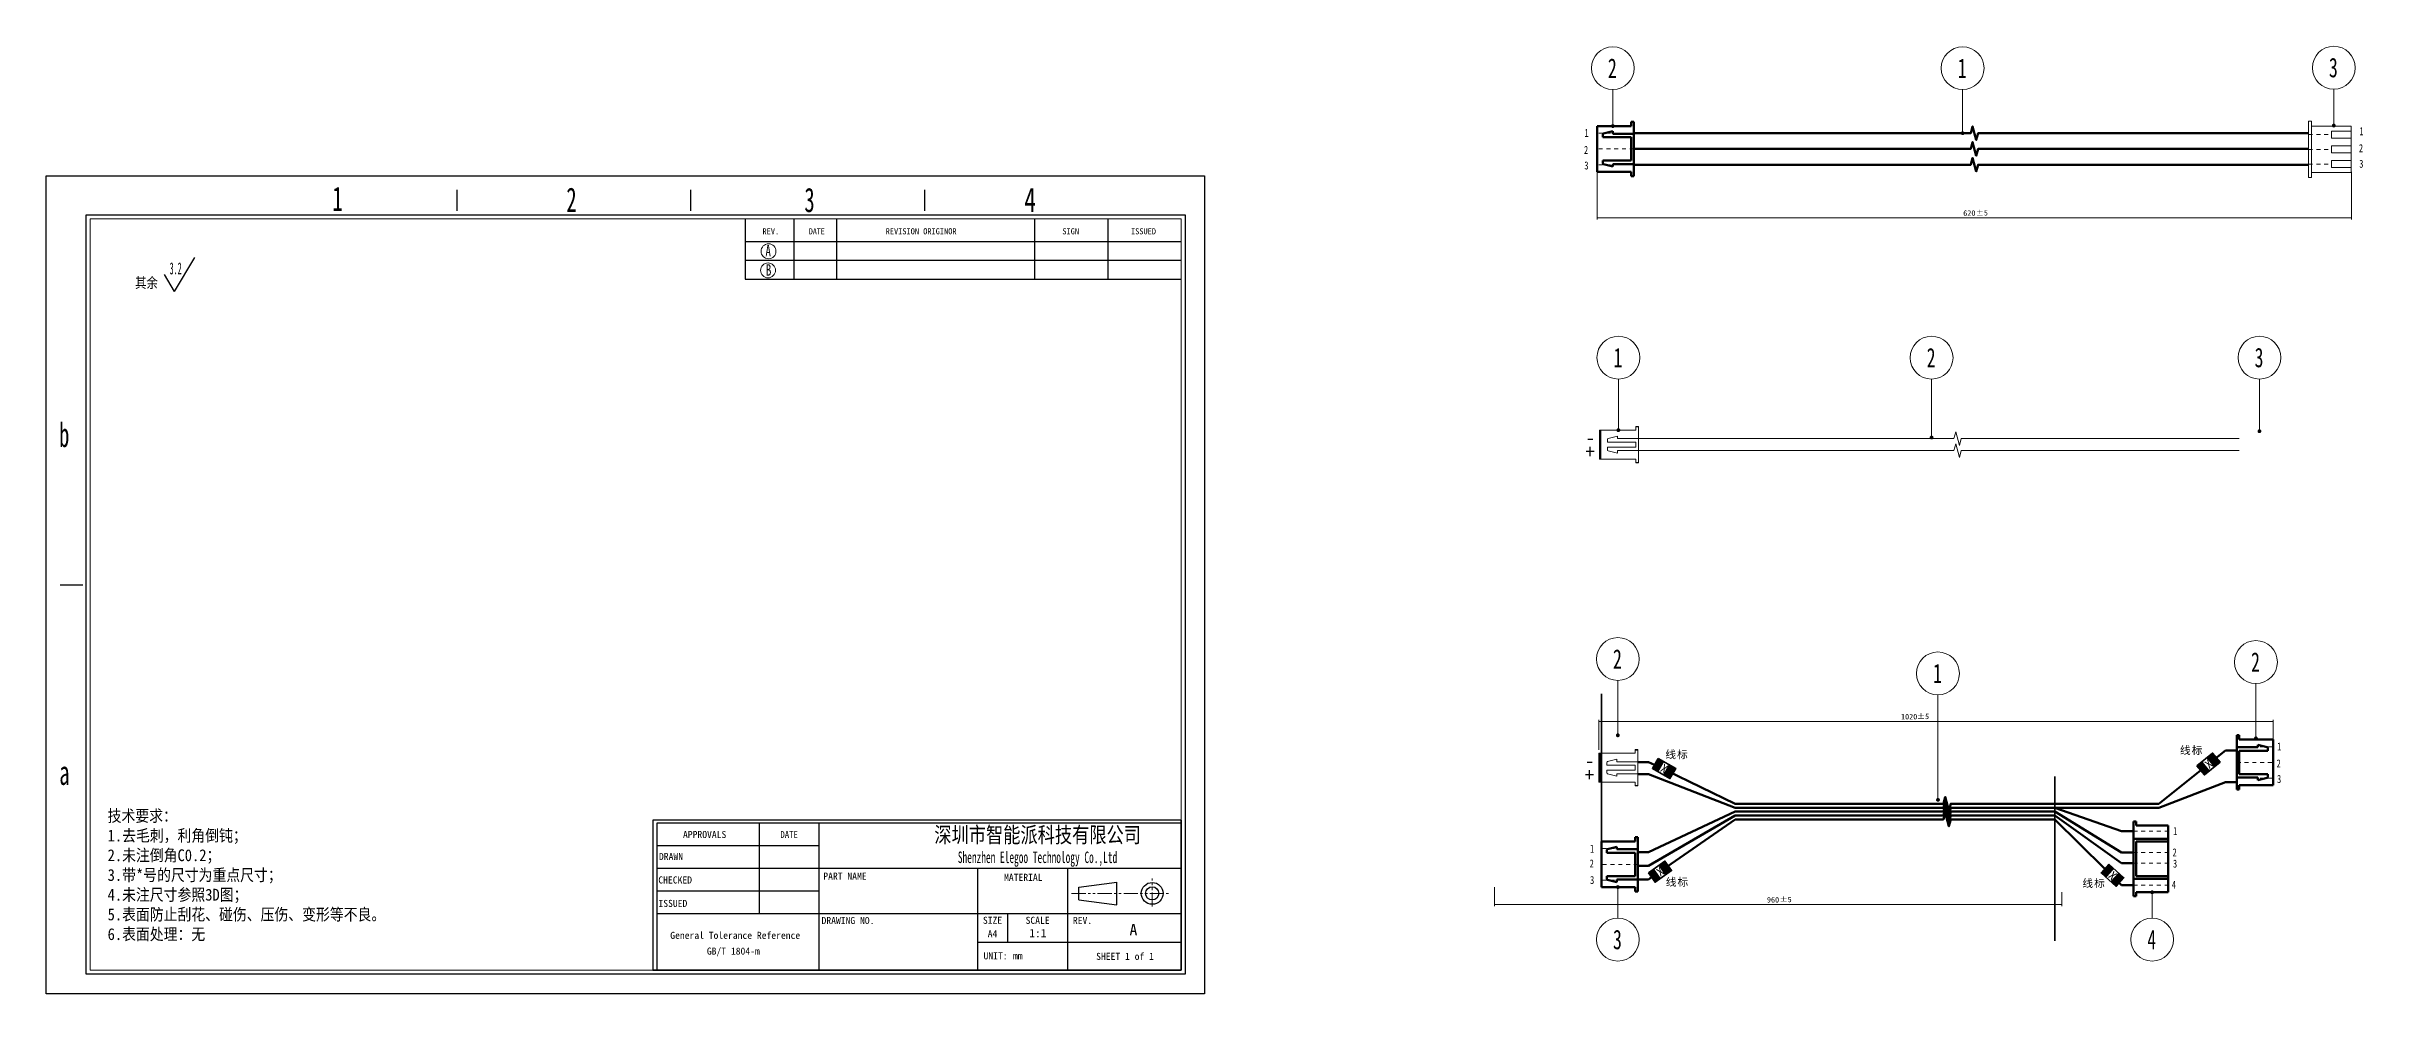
# Model space of a CAD drawing. Header units: millimetres. Extents: x 0 to 1350, y 0 to 243.
# Drawn here: x 0 to 594, y 0 to 243 of the extents above; entities that cross this region are included whole.
import ezdxf
from ezdxf.enums import TextEntityAlignment as Align

# ---------------------------------------------------------------- set-up
doc = ezdxf.new("R2010")
doc.units = ezdxf.units.MM
for name, pattern in [('双点画线', [22, 12, -2, 2, -2, 2, -2]), ('点画线', [18, 12, -2, 2, -2]), ('虚线', [2, 1, -1])]:
    doc.linetypes.add(name, pattern=pattern)
doc.layers.get('0').update_dxf_attribs({"lineweight": 35})
for name, color, linetype, lineweight in [('SLD-0', 179, 'Continuous', 30), ('中心线层', 1, '点画线', 18), ('尺寸线层', 3, 'Continuous', 18), ('粗实线层', 7, 'Continuous', 35), ('细实线层', 7, 'Continuous', 18)]:
    doc.layers.add(name, color=color, linetype=linetype, lineweight=lineweight)
doc.styles.add('SLDTEXTSTYLE0', font='', dxfattribs={"width": 0.7})
doc.styles.add('SLDTEXTSTYLE1', font='', dxfattribs={"width": 0.469})
doc.styles.add('SLDTEXTSTYLE10', font='', dxfattribs={"width": 0.7865})
doc.styles.add('SLDTEXTSTYLE11', font='', dxfattribs={"width": 0.862222})
doc.styles.add('SLDTEXTSTYLE12', font='', dxfattribs={"width": 1.089})
doc.styles.add('SLDTEXTSTYLE13', font='', dxfattribs={"width": 0.805625})
doc.styles.add('SLDTEXTSTYLE2', font='', dxfattribs={"width": 0.469})
doc.styles.add('SLDTEXTSTYLE3', font='', dxfattribs={"width": 0.56})
doc.styles.add('SLDTEXTSTYLE4', font='', dxfattribs={"width": 0.40535})
doc.styles.add('SLDTEXTSTYLE5', font='', dxfattribs={"width": 0.7})
doc.styles.add('SLDTEXTSTYLE6', font='', dxfattribs={"width": 0.62})
doc.styles.add('SLDTEXTSTYLE7', font='', dxfattribs={"width": 0.9075})
doc.styles.add('SLDTEXTSTYLE8', font='', dxfattribs={"width": 0.484})
doc.styles.add('SLDTEXTSTYLE9', font='', dxfattribs={"width": 0.870455})
doc.styles.get("Standard").update_dxf_attribs({"font": 'txt', "width": 0.85})
doc.styles.add('工程1', font='')
doc.styles.add('标准', font='', dxfattribs={"width": 0.667})
doc.styles.get('SLDTEXTSTYLE0').set_extended_font_data('宋体')
doc.styles.get('SLDTEXTSTYLE1').set_extended_font_data('宋体')
doc.styles.get('SLDTEXTSTYLE10').set_extended_font_data('宋体')
doc.styles.get('SLDTEXTSTYLE11').set_extended_font_data('宋体')
doc.styles.get('SLDTEXTSTYLE12').set_extended_font_data('宋体')
doc.styles.get('SLDTEXTSTYLE13').set_extended_font_data('宋体')
doc.styles.get('SLDTEXTSTYLE2').set_extended_font_data('宋体')
doc.styles.get('SLDTEXTSTYLE3').set_extended_font_data('宋体')
doc.styles.get('SLDTEXTSTYLE4').set_extended_font_data('宋体')
doc.styles.get('SLDTEXTSTYLE5').set_extended_font_data('宋体')
doc.styles.get('SLDTEXTSTYLE6').set_extended_font_data('宋体')
doc.styles.get('SLDTEXTSTYLE7').set_extended_font_data('宋体')
doc.styles.get('SLDTEXTSTYLE8').set_extended_font_data('宋体')
doc.styles.get('SLDTEXTSTYLE9').set_extended_font_data('宋体')
doc.styles.get('工程1').set_extended_font_data('宋体')
doc.styles.get('标准').set_extended_font_data('宋体')
doc.dimstyles.new('标准', dxfattribs={"dimscale": 0.4, "dimtxt": 3.5, "dimasz": 2.5, "dimexe": 1, "dimexo": 0, "dimtad": 1, "dimdsep": 46, "dimtxsty": '工程1', "dimblk": '_CAXARROW', "dimcen": 0, "dimdle": 4, "dimazin": 2, "dimtfac": 0.707107, "dimtdec": 3, "dimtmove": 2, "dimatfit": 3, "dimfxl": 1, "dimfrac": 2, "dimtolj": 1, "dimarcsym": 1})

# ---------------------------------------------------------------- blocks, each defined once
blk = doc.blocks.new('ELEGOO标题栏')
for p in [(133.85, 38.11), (0, 0)]:
    blk.add_line(p, (133.85, 0))
at = {"layer": 'SLD-0', "color": 0, "linetype": 'Continuous'}
for p, q in [((133.85, 38.11), (0, 38.11)), ((0, 38.11), (0, 0)), ((133.85, 37.29), (0.96, 37.29)), ((0.96, 37.29), (0.96, 0)), ((26.95, 37.29), (26.95, 14.34)), ((42.07, 37.29), (42.07, 0)), ((42.07, 31.55), (0.96, 31.55)), ((133.85, 25.81), (0.96, 25.81)), ((82.22, 25.81), (82.22, 0)), ((105.17, 0), (105.17, 25.81)), ((42.07, 20.08), (0.96, 20.08)), ((107.93, 21.13), (117.56, 22.32)), ((107.93, 17.89), (107.93, 21.13)), ((107.93, 17.89), (117.56, 16.63)), ((117.56, 16.63), (117.56, 22.32)), ((133.85, 14.34), (0.96, 14.34)), ((89.87, 14.34), (89.87, 7.17)), ((82.22, 7.17), (133.85, 7.17))]:
    blk.add_line(p, q, dxfattribs=at)
for radius in [2.77, 1.67]:
    blk.add_circle((126.54, 19.51), radius, dxfattribs=at)
at = {"layer": '中心线层', "color": 1, "linetype": '双点画线', "lineweight": 18, "ltscale": 0.3}
for p, q in [((106.1, 19.51), (130.7, 19.51)), ((126.54, 16.16), (126.54, 23.3))]:
    blk.add_line(p, q, dxfattribs=at)
at = {"layer": 'SLD-0', "color": 0}
for s, insert, char_height, width, attachment_point, style in [('{\\W1;APPROVALS}', (13.1, 35.34), 1.7927, 38.1779, 2, 'SLDTEXTSTYLE10'), ('DATE', (34.52, 35.34), 1.793, 17.8919, 2, 'SLDTEXTSTYLE7'), ('{\\W0.8;深圳市智能派科技有限公司}', (97.5, 36.37), 4, 133.1206, 2, 'SLDTEXTSTYLE0'), ('{\\W1;DRAWN}', (4.58, 29.77), 1.7927, 12.6788, 2, 'SLDTEXTSTYLE4'), ('{\\fsimsun|b1|i0|c134|p2;\\W0.6;Shenzhen Elegoo Technology Co.,Ltd}', (97.46, 30.12), 2.9104, 129.0935, 2, 'SLDTEXTSTYLE2'), ('{\\W1;CHECKED}', (5.63, 23.81), 1.7927, 17.6061, 2, 'SLDTEXTSTYLE4'), ('{\\W1;PART NAME}', (48.66, 24.78), 1.7927, 40.2352, 2, 'SLDTEXTSTYLE11'), ('{\\W1;MATERIAL}', (93.86, 24.48), 1.7927, 43.0109, 2, 'SLDTEXTSTYLE12'), ('{\\W1;ISSUED}', (5.05, 17.87), 1.7927, 14.7218, 2, 'SLDTEXTSTYLE4'), ('{\\W1;DRAWING NO.}', (49.43, 13.53), 1.7927, 46.8642, 2, 'SLDTEXTSTYLE9'), ('{\\W1;SIZE}', (86.06, 13.59), 1.793, 9.8746, 2, 'SLDTEXTSTYLE4'), ('{\\W1;SCALE}', (97.48, 13.58), 1.7927, 22.8456, 2, 'SLDTEXTSTYLE7'), ('{\\W1;REV.}', (108.87, 13.56), 1.793, 16.3741, 2, 'SLDTEXTSTYLE7'), ('{\\W1;A}', (120.78, 11.78), 2.91, 3.9348, 1, 'SLDTEXTSTYLE3'), ('{\\W1;General Tolerance Reference\\P\\P}', (20.85, 9.77), 1.7927, 68.7818, 2, 'SLDTEXTSTYLE4'), ('{\\W1;A4}', (86.06, 10.18), 1.793, 4.9073, 2, 'SLDTEXTSTYLE4'), ('{\\W1;1:1}', (97.55, 10.49), 2.117, 7.7808, 2, 'SLDTEXTSTYLE3'), ('{\\W1;UNIT:}', (86.83, 4.57), 1.7927, 18.0042, 2, 'SLDTEXTSTYLE7'), ('{\\W1;mm}', (92.46, 4.58), 1.793, 5.0475, 2, 'SLDTEXTSTYLE8'), ('{\\W1;SHEET 1 of 1}', (119.64, 4.44), 1.7927, 47.0046, 2, 'SLDTEXTSTYLE13')]:
    blk.add_mtext(s, dxfattribs=dict(at, insert=insert, char_height=char_height, width=width, attachment_point=attachment_point, style=style))
at = {"layer": '尺寸线层', "color": 3, "insert": (13.66, 5.78), "char_height": 3.5, "width": 17.9852, "attachment_point": 1, "line_spacing_factor": 1.15057, "style": '标准'}
blk.add_mtext('{\\fsimsun|b1|i0|c134|p2;\\H0.512186x;\\W1;\\T1;\\C0;GB/T 1804-m}', dxfattribs=at)
at = {"layer": '尺寸线层', "color": 0, "style": '标准', "width": 0.667}
for tag, height, p in [('绘制者', 2, (21.79, 28.7)), ('绘图日期', 2, (34.51, 28.68)), ('审核者', 2, (21.8, 23.22)), ('审核日期', 2, (34.51, 22.95)), ('发布者', 2, (21.79, 17.24)), ('发布日期', 2, (34.51, 17.21)), ('零件名称', 3.5, (62.32, 18.23)), ('材质', 3.5, (94.1, 18.33)), ('图纸编号', 3.5, (62.68, 4.34))]:
    blk.add_attdef(tag, text='', height=height, dxfattribs=at).set_placement(p, align=Align.MIDDLE_CENTER)
blk = doc.blocks.new('更新记录栏')
at = {"layer": 'SLD-0', "color": 0, "linetype": 'Continuous'}
for p, q in [((-110.52, 0), (-110.52, -15.3)), ((-98.13, 0), (-98.13, -15.3)), ((-87.3, 0), (-87.3, -15.3)), ((-110.52, -5.74), (0, -5.74)), ((-110.52, -10.52), (0, -10.52)), ((-110.52, -15.3), (0, -15.3))]:
    blk.add_line(p, q, dxfattribs=at)
at = {"layer": 'SLD-0', "color": 0}
for p, q in [((-37.16, 0), (-37.16, -15.3)), ((-18.58, 0), (-18.58, -15.3))]:
    blk.add_line(p, q, dxfattribs=at)
at = {"layer": 'SLD-0', "color": 2, "lineweight": 0}
for centre in [(-104.68, -13.1), (-104.56, -8.25)]:
    blk.add_circle(centre, 1.89, dxfattribs=at)
at = {"layer": '粗实线层', "color": 0, "lineweight": 18}
for p in [(-110.52, 0), (0, -15.3)]:
    blk.add_line(p, (0, 0), dxfattribs=at)
at = {"layer": 'SLD-0', "color": 0, "attachment_point": 1, "style": 'SLDTEXTSTYLE10'}
for s, insert, char_height, width in [('{\\W1;REV.}', (-106.09, -2.41), 1.554, 12.2988), ('DATE', (-94.32, -2.41), 1.554, 13.4388), ('{\\W1;REVISION ORIGINOR}', (-74.87, -2.41), 1.5536, 57.5127), ('{\\W1;SIGN}', (-30.09, -2.41), 1.554, 12.3134), ('{\\W1;ISSUED}', (-12.7, -2.41), 1.5536, 19.59)]:
    blk.add_mtext(s, dxfattribs=dict(at, insert=insert, char_height=char_height, width=width))
at = {"layer": 'SLD-0', "color": 2, "char_height": 2.9, "attachment_point": 1, "style": 'SLDTEXTSTYLE5'}
for s, insert, width in [('A', (-105.34, -6.68), 3.5956), ('B', (-105.23, -11.54), 3.5381)]:
    blk.add_mtext(s, dxfattribs=dict(at, insert=insert, width=width))
at = {"layer": '尺寸线层', "color": 0, "style": '标准', "width": 0.667}
for tag, p in [('日期A', (-92.71, -8.13)), ('A版本更新内容', (-62.23, -8.13)), ('标记A', (-27.87, -8.13)), ('发布者A', (-9.29, -8.13)), ('日期B', (-92.71, -12.91)), ('A版本更新内容', (-62.23, -12.91)), ('标记B', (-27.87, -12.91)), ('发布者B', (-9.29, -12.91))]:
    blk.add_attdef(tag, text='', height=1.5, dxfattribs=at).set_placement(p, align=Align.MIDDLE_CENTER)
blk = doc.blocks.new('其余粗糙度')
at = {"layer": 'SLD-0', "color": 0}
for q in [(5.11, 8.66), (-2.55, 4.33)]:
    blk.add_line((0, 0), q, dxfattribs=at)
at = {"layer": 'SLD-0', "color": 0, "insert": (-1.27, 7.41), "char_height": 3.032, "width": 8.6079, "attachment_point": 1, "style": 'SLDTEXTSTYLE2'}
blk.add_mtext('3.2', dxfattribs=at)
blk = doc.blocks.new('图框')
at = {"layer": 'SLD-0', "color": 0}
for p, q in [((0, 207.38), (293.52, 207.38)), ((0, 0), (0, 207.38)), ((293.52, 207.38), (293.52, 0)), ((293.52, 0), (0, 0))]:
    blk.add_line(p, q, dxfattribs=at)
at = {"layer": 'SLD-0', "color": 0, "linetype": 'Continuous'}
for p, q in [((104.11, 198.49), (104.11, 203.88)), ((163.36, 198.49), (163.36, 203.88)), ((222.61, 198.49), (222.61, 203.88)), ((10.1, 4.94), (10.1, 197.5)), ((10.1, 197.5), (288.58, 197.5)), ((288.58, 197.5), (288.58, 4.94)), ((9.21, 103.56), (3.48, 103.56)), ((288.58, 4.94), (10.1, 4.94))]:
    blk.add_line(p, q, dxfattribs=at)
at = {"layer": 'SLD-0', "color": 0, "lineweight": 15}
for p, q in [((11.08, 5.93), (11.08, 196.52)), ((11.08, 196.52), (287.59, 196.52)), ((287.59, 196.52), (287.59, 5.93)), ((287.59, 5.93), (11.08, 5.93))]:
    blk.add_line(p, q, dxfattribs=at)
at = {"layer": 'SLD-0', "color": 0, "char_height": 6.17, "attachment_point": 1}
for s, insert, width, style in [('1', (72.52, 204.68), 3.1728, 'SLDTEXTSTYLE6'), ('2', (131.8, 204.43), 6.4014, 'SLDTEXTSTYLE6'), ('3', (192.12, 204.37), 6.3735, 'SLDTEXTSTYLE6'), ('4', (247.85, 204.37), 7.6545, 'SLDTEXTSTYLE5'), ('b', (3.24, 144.8), 6.4386, 'SLDTEXTSTYLE6'), ('a', (3.29, 59.13), 6.3735, 'SLDTEXTSTYLE6')]:
    blk.add_mtext(s, dxfattribs=dict(at, insert=insert, width=width, style=style))
blk = doc.blocks.new('图框1')
at = {"layer": '粗实线层', "color": 0}
for name, p in [('图框', (0, 0)), ('其余粗糙度', (32.52, 178.03))]:
    blk.add_blockref(name, p, dxfattribs=at)
at = {"layer": 'SLD-0', "color": 0, "insert": (22.49, 181.6), "char_height": 2.646, "width": 11.5885, "attachment_point": 1, "style": 'SLDTEXTSTYLE1'}
blk.add_mtext('{\\W0.8;其余}', dxfattribs=at)
blk = doc.blocks.new('*X7')
at = {"layer": '细实线层', "lineweight": 18}
h = blk.add_hatch(color=0, dxfattribs=at)
edge = h.paths.add_edge_path(flags=0)
edge.add_arc((0, 0), 0.5, 0, 360)
at = {"layer": '细实线层', "color": 0}
blk.add_line((0, 0), (0, 11.21), dxfattribs=at)
for start, end in [(90, 270), (270, 90)]:
    blk.add_arc((0, 16.71), 5.5, start, end, dxfattribs=at)
at = {"layer": '细实线层', "color": 0, "lineweight": 18, "insert": (0, 16.71), "char_height": 5, "width": 2.8506, "attachment_point": 5, "line_spacing_factor": 1.15057, "style": '标准'}
blk.add_mtext('\\T1.1;1', dxfattribs=at)
blk = doc.blocks.new('*X8')
at = {"layer": '细实线层', "lineweight": 18}
h = blk.add_hatch(color=0, dxfattribs=at)
edge = h.paths.add_edge_path(flags=0)
edge.add_arc((0, 0), 0.5, 0, 360)
at = {"layer": '细实线层', "color": 0}
blk.add_line((0, 0), (0, 9.36), dxfattribs=at)
for start, end in [(90, 270), (270, 90)]:
    blk.add_arc((0, 14.86), 5.5, start, end, dxfattribs=at)
at = {"layer": '细实线层', "color": 0, "lineweight": 18, "insert": (0, 14.86), "char_height": 5, "width": 3.1301, "attachment_point": 5, "line_spacing_factor": 1.15057, "style": '标准'}
blk.add_mtext('\\T1.1;2', dxfattribs=at)
blk = doc.blocks.new('*X9')
at = {"layer": '细实线层', "lineweight": 18}
h = blk.add_hatch(color=0, dxfattribs=at)
edge = h.paths.add_edge_path(flags=0)
edge.add_arc((0, 0), 0.5, 0, 360)
at = {"layer": '细实线层', "color": 0}
blk.add_line((0, 0), (0, 9.36), dxfattribs=at)
for start, end in [(90, 270), (270, 90)]:
    blk.add_arc((0, 14.86), 5.5, start, end, dxfattribs=at)
at = {"layer": '细实线层', "color": 0, "lineweight": 18, "insert": (0, 14.86), "char_height": 5, "width": 3.1301, "attachment_point": 5, "line_spacing_factor": 1.15057, "style": '标准'}
blk.add_mtext('\\T1.1;3', dxfattribs=at)
blk = doc.blocks.new('*X11')
at = {"color": 0, "char_height": 1.4, "attachment_point": 1, "style": '工程1'}
for s, insert, width in [('620', (491.94, 201.15), 23.1508), ('%%P5', (495.16, 201.23), 12.0134)]:
    blk.add_mtext(s, dxfattribs=dict(at, insert=insert, width=width))
blk = doc.blocks.new('*X10')
at = {"layer": '尺寸线层', "linetype": 'Continuous'}
for points in [[(398.04, 199.23), (399.04, 199.36), (399.04, 199.11)], [(591.62, 199.23), (590.62, 199.36), (590.62, 199.11)]]:
    blk.add_hatch(color=0, dxfattribs=at).paths.add_polyline_path(points, flags=0)
at = {"layer": '尺寸线层', "color": 0, "linetype": 'Continuous'}
for p, q in [((398.04, 211.04), (398.04, 198.83)), ((591.62, 211.04), (591.62, 198.83)), ((398.04, 199.23), (591.62, 199.23))]:
    blk.add_line(p, q, dxfattribs=at)
at = {"layer": '尺寸线层', "color": 0}
blk.add_blockref('*X11', (0, 0), dxfattribs=at)
blk = doc.blocks.new('_CAXARROW')
blk.add_hatch(color=0).paths.add_polyline_path([(0, 0), (-1, 0.125), (-1, -0.125)], flags=0)
blk = doc.blocks.new('*X14')
at = {"layer": '细实线层', "lineweight": 18}
h = blk.add_hatch(color=0, dxfattribs=at)
edge = h.paths.add_edge_path(flags=0)
edge.add_arc((0, 0), 0.5, 0, 360)
at = {"layer": '细实线层', "color": 0}
blk.add_line((0, 0), (0, 13.12), dxfattribs=at)
for start, end in [(90, 270), (270, 90)]:
    blk.add_arc((0, 18.62), 5.5, start, end, dxfattribs=at)
at = {"layer": '细实线层', "color": 0, "lineweight": 18, "insert": (0, 18.62), "char_height": 5, "width": 2.8506, "attachment_point": 5, "line_spacing_factor": 1.15057, "style": '标准'}
blk.add_mtext('\\T1.1;1', dxfattribs=at)
blk = doc.blocks.new('*X15')
at = {"layer": '细实线层', "lineweight": 18}
h = blk.add_hatch(color=0, dxfattribs=at)
edge = h.paths.add_edge_path(flags=0)
edge.add_arc((0, 0), 0.5, 0, 360)
at = {"layer": '细实线层', "color": 0}
blk.add_line((0, 0), (0, 15.01), dxfattribs=at)
for start, end in [(90, 270), (270, 90)]:
    blk.add_arc((0, 20.51), 5.5, start, end, dxfattribs=at)
at = {"layer": '细实线层', "color": 0, "lineweight": 18, "insert": (0, 20.51), "char_height": 5, "width": 3.1301, "attachment_point": 5, "line_spacing_factor": 1.15057, "style": '标准'}
blk.add_mtext('\\T1.1;2', dxfattribs=at)
blk = doc.blocks.new('*X16')
at = {"layer": '细实线层', "lineweight": 18}
h = blk.add_hatch(color=0, dxfattribs=at)
edge = h.paths.add_edge_path(flags=0)
edge.add_arc((0, 0), 0.5, 0, 360)
at = {"layer": '细实线层', "color": 0}
blk.add_line((0, 0), (0, 13.39), dxfattribs=at)
for start, end in [(90, 270), (270, 90)]:
    blk.add_arc((0, 18.89), 5.5, start, end, dxfattribs=at)
at = {"layer": '细实线层', "color": 0, "lineweight": 18, "insert": (0, 18.89), "char_height": 5, "width": 3.1301, "attachment_point": 5, "line_spacing_factor": 1.15057, "style": '标准'}
blk.add_mtext('\\T1.1;3', dxfattribs=at)
blk = doc.blocks.new('*X18')
at = {"color": 0, "char_height": 1.4, "attachment_point": 1, "style": '工程1'}
for s, insert, width in [('1020', (475.97, 71.83), 26.6235), ('%%P5', (480.06, 71.91), 12.0134)]:
    blk.add_mtext(s, dxfattribs=dict(at, insert=insert, width=width))
blk = doc.blocks.new('*X17')
at = {"layer": '尺寸线层', "linetype": 'Continuous'}
for points in [[(398.44, 69.91), (399.44, 70.04), (399.44, 69.79)], [(571.51, 69.91), (570.51, 70.04), (570.51, 69.79)]]:
    blk.add_hatch(color=0, dxfattribs=at).paths.add_polyline_path(points, flags=0)
at = {"layer": '尺寸线层', "color": 0, "linetype": 'Continuous'}
for p, q in [((398.44, 62.65), (398.44, 70.31)), ((398.44, 69.91), (571.51, 69.91)), ((571.51, 65.26), (571.51, 70.31))]:
    blk.add_line(p, q, dxfattribs=at)
at = {"layer": '尺寸线层', "color": 0}
blk.add_blockref('*X18', (0, 0), dxfattribs=at)
blk = doc.blocks.new('*X20')
at = {"color": 0, "char_height": 1.4, "attachment_point": 1, "style": '工程1'}
for s, insert, width in [('960', (441.56, 24.81), 23.1821), ('%%P5', (444.79, 24.89), 12.0134)]:
    blk.add_mtext(s, dxfattribs=dict(at, insert=insert, width=width))
blk = doc.blocks.new('*X19')
at = {"layer": '尺寸线层', "linetype": 'Continuous'}
for points in [[(371.68, 22.89), (372.68, 23.01), (372.68, 22.76)], [(517.25, 22.89), (516.25, 23.01), (516.25, 22.76)]]:
    blk.add_hatch(color=0, dxfattribs=at).paths.add_polyline_path(points, flags=0)
at = {"layer": '尺寸线层', "color": 0, "linetype": 'Continuous'}
for p, q in [((371.68, 27.37), (371.68, 22.49)), ((517.25, 26.04), (517.25, 22.49)), ((371.68, 22.89), (517.25, 22.89))]:
    blk.add_line(p, q, dxfattribs=at)
at = {"layer": '尺寸线层', "color": 0}
blk.add_blockref('*X20', (0, 0), dxfattribs=at)
blk = doc.blocks.new('*X21')
at = {"layer": '细实线层', "lineweight": 18}
h = blk.add_hatch(color=0, dxfattribs=at)
edge = h.paths.add_edge_path(flags=0)
edge.add_arc((0, 0), 0.5, 0, 360)
at = {"layer": '细实线层', "color": 0}
blk.add_line((0, 0), (0, 26.98), dxfattribs=at)
for start, end in [(90, 270), (270, 90)]:
    blk.add_arc((0, 32.48), 5.5, start, end, dxfattribs=at)
at = {"layer": '细实线层', "color": 0, "lineweight": 18, "insert": (0, 32.48), "char_height": 5, "width": 2.8506, "attachment_point": 5, "line_spacing_factor": 1.15057, "style": '标准'}
blk.add_mtext('\\T1.1;1', dxfattribs=at)
blk = doc.blocks.new('*X22')
at = {"layer": '细实线层', "lineweight": 18}
h = blk.add_hatch(color=0, dxfattribs=at)
edge = h.paths.add_edge_path(flags=0)
edge.add_arc((0, 0), 0.5, 0, 360)
at = {"layer": '细实线层', "color": 0}
blk.add_line((0, 0), (0, 14.09), dxfattribs=at)
for start, end in [(90, 270), (270, 90)]:
    blk.add_arc((0, 19.59), 5.5, start, end, dxfattribs=at)
at = {"layer": '细实线层', "color": 0, "lineweight": 18, "insert": (0, 19.59), "char_height": 5, "width": 3.1301, "attachment_point": 5, "line_spacing_factor": 1.15057, "style": '标准'}
blk.add_mtext('\\T1.1;2', dxfattribs=at)
blk = doc.blocks.new('*X23')
at = {"layer": '细实线层', "lineweight": 18}
h = blk.add_hatch(color=0, dxfattribs=at)
edge = h.paths.add_edge_path(flags=0)
edge.add_arc((0, 0), 0.5, 0, 360)
at = {"layer": '细实线层', "color": 0}
blk.add_line((0, 0), (0, -7.99), dxfattribs=at)
for start, end in [(90, 270), (270, 90)]:
    blk.add_arc((0, -13.49), 5.5, start, end, dxfattribs=at)
at = {"layer": '细实线层', "color": 0, "lineweight": 18, "insert": (0, -13.49), "char_height": 5, "width": 3.1301, "attachment_point": 5, "line_spacing_factor": 1.15057, "style": '标准'}
blk.add_mtext('\\T1.1;3', dxfattribs=at)
blk = doc.blocks.new('*X24')
at = {"layer": '细实线层', "lineweight": 18}
h = blk.add_hatch(color=0, dxfattribs=at)
edge = h.paths.add_edge_path(flags=0)
edge.add_arc((0, 0), 0.5, 0, 360)
at = {"layer": '细实线层', "color": 0}
blk.add_line((0, 0), (0, -6.66), dxfattribs=at)
for start, end in [(90, 270), (270, 90)]:
    blk.add_arc((0, -12.16), 5.5, start, end, dxfattribs=at)
at = {"layer": '细实线层', "color": 0, "lineweight": 18, "insert": (0, -12.16), "char_height": 5, "width": 3.3257, "attachment_point": 5, "line_spacing_factor": 1.15057, "style": '标准'}
blk.add_mtext('\\T1.1;4', dxfattribs=at)
blk = doc.blocks.new('1514')
at = {"layer": '粗实线层'}
h = blk.add_hatch(color=0, dxfattribs=at)
h.paths.add_polyline_path([(0, 0), (0, 1.1), (0, 3), (1.8, 3), (1.8, 0)], flags=0)
h.paths.add_polyline_path([(3.39, 0), (3.39, 1.33), (3.39, 3), (5.19, 3), (5.19, 0)], flags=0)
at = {"layer": '粗实线层', "color": 0}
blk.add_line((3.39, 3.01), (3.39, 0), dxfattribs=at)
blk.add_lwpolyline([(0, 3), (0, 0), (5.19, 0), (5.19, 3)], close=True, dxfattribs=at)
blk = doc.blocks.new('*X26')
at = {"layer": '细实线层', "lineweight": 18}
h = blk.add_hatch(color=0, dxfattribs=at)
edge = h.paths.add_edge_path(flags=0)
edge.add_arc((0, 0), 0.5, 0, 360)
at = {"layer": '细实线层', "color": 0}
blk.add_line((0, 0), (0, 14.09), dxfattribs=at)
for start, end in [(90, 270), (270, 90)]:
    blk.add_arc((0, 19.59), 5.5, start, end, dxfattribs=at)
at = {"layer": '细实线层', "color": 0, "lineweight": 18, "insert": (0, 19.59), "char_height": 5, "width": 3.1301, "attachment_point": 5, "line_spacing_factor": 1.15057, "style": '标准'}
blk.add_mtext('\\T1.1;2', dxfattribs=at)

msp = doc.modelspace()

# ---------------------------------------------------------------- linework, layer by layer
at = {"color": 0, "linetype": 'Continuous', "lineweight": 70}
for p, q in [((399.45, 219.914), (399.45, 220.611)), ((399.644, 220.859), (402.012, 221.451)), ((402.012, 221.451), (402.012, 220.811)), ((402.012, 220.811), (407.392, 220.811)), ((406.752, 219.914), (399.45, 219.914)), ((399.45, 213.926), (399.45, 213.23)), ((406.752, 213.926), (399.45, 213.926)), ((399.644, 212.981), (402.012, 212.389)), ((402.012, 212.389), (402.012, 213.03)), ((402.012, 213.03), (407.392, 213.03)), ((567.539, 63.273), (562.159, 63.273)), ((562.799, 62.376), (570.101, 62.376)), ((567.539, 63.913), (567.539, 63.273)), ((569.907, 63.321), (567.539, 63.913)), ((570.101, 62.376), (570.101, 63.073)), ((567.539, 55.491), (562.159, 55.491)), ((562.799, 56.388), (570.101, 56.388)), ((567.539, 54.851), (567.539, 55.491)), ((569.907, 55.443), (567.539, 54.851)), ((570.101, 56.388), (570.101, 55.691)), ((400.493, 36.207), (400.493, 36.904)), ((407.794, 36.207), (400.493, 36.207)), ((400.687, 37.152), (403.055, 37.744)), ((403.055, 37.744), (403.055, 37.104)), ((403.055, 37.104), (408.435, 37.104)), ((400.493, 30.219), (400.493, 29.522)), ((407.794, 30.219), (400.493, 30.219)), ((400.687, 29.274), (403.055, 28.682)), ((403.055, 28.682), (403.055, 29.322)), ((403.055, 29.322), (408.435, 29.322))]:
    msp.add_line(p, q, dxfattribs=at)
at = {"color": 0, "linetype": 'Continuous', "lineweight": 15}
for p, q in [((398.585, 144.702), (398.585, 137.273)), ((398.713, 144.702), (398.585, 144.702)), ((398.713, 137.273), (398.713, 144.702)), ((398.713, 144.702), (398.97, 144.702)), ((398.97, 144.702), (398.97, 137.273)), ((398.97, 144.702), (407.936, 144.702)), ((400.829, 142.573), (403.197, 143.165)), ((403.197, 143.165), (403.197, 142.525)), ((407.936, 145.663), (408.577, 145.663)), ((407.936, 145.535), (407.936, 145.663)), ((407.936, 145.535), (407.936, 144.702)), ((408.577, 145.535), (407.936, 145.535)), ((408.577, 145.663), (408.577, 145.535)), ((408.577, 142.525), (408.577, 145.535)), ((398.713, 137.273), (398.585, 137.273)), ((398.97, 137.273), (398.713, 137.273)), ((407.936, 137.273), (398.97, 137.273)), ((400.635, 142.325), (400.635, 141.628)), ((400.635, 141.628), (407.936, 141.628)), ((400.635, 140.347), (400.635, 139.65)), ((407.936, 140.347), (400.635, 140.347)), ((400.829, 139.402), (403.197, 138.81)), ((408.577, 142.525), (403.197, 142.525)), ((403.197, 138.81), (403.197, 139.45)), ((403.197, 139.45), (408.577, 139.45)), ((407.936, 141.628), (407.936, 140.347)), ((407.936, 137.273), (407.936, 136.44)), ((408.577, 139.45), (408.577, 142.525)), ((408.577, 136.44), (408.577, 139.45)), ((407.936, 136.44), (408.577, 136.44)), ((407.936, 136.312), (407.936, 136.44)), ((408.577, 136.312), (407.936, 136.312)), ((408.577, 136.44), (408.577, 136.312)), ((398.443, 61.742), (398.443, 54.313)), ((398.571, 61.742), (398.443, 61.742)), ((398.571, 54.313), (398.571, 61.742)), ((398.571, 61.742), (398.827, 61.742)), ((398.827, 61.742), (398.827, 54.313)), ((398.827, 61.742), (407.794, 61.742)), ((400.687, 59.613), (403.055, 60.205)), ((403.055, 60.205), (403.055, 59.565)), ((408.435, 59.565), (403.055, 59.565)), ((407.794, 62.703), (408.435, 62.703)), ((407.794, 62.575), (407.794, 62.703)), ((407.794, 62.575), (407.794, 61.742)), ((408.435, 62.575), (407.794, 62.575)), ((408.435, 62.703), (408.435, 62.575)), ((408.435, 59.565), (408.435, 62.575)), ((408.435, 56.49), (408.435, 59.565)), ((398.571, 54.313), (398.443, 54.313)), ((398.827, 54.313), (398.571, 54.313)), ((407.794, 54.313), (398.827, 54.313)), ((400.493, 59.365), (400.493, 58.668)), ((400.493, 58.668), (407.794, 58.668)), ((400.493, 57.387), (400.493, 56.69)), ((407.794, 57.387), (400.493, 57.387)), ((400.687, 56.442), (403.055, 55.85)), ((403.055, 55.85), (403.055, 56.49)), ((403.055, 56.49), (408.435, 56.49)), ((407.794, 58.668), (407.794, 57.387)), ((407.794, 54.313), (407.794, 53.48)), ((408.435, 53.48), (408.435, 56.49)), ((407.794, 53.48), (408.435, 53.48)), ((407.794, 53.352), (407.794, 53.48)), ((408.435, 53.352), (407.794, 53.352)), ((408.435, 53.48), (408.435, 53.352))]:
    msp.add_line(p, q, dxfattribs=at)
at = {"color": 0, "linetype": 'Continuous', "lineweight": 70}
for centre, start, end in [((399.706, 220.611), 104.036243, 180), ((399.706, 213.23), 180, 255.963757), ((569.845, 63.073), 0, 75.963757), ((569.845, 55.691), 284.036243, 0), ((400.749, 36.904), 104.036243, 180), ((400.749, 29.522), 180, 255.963757)]:
    msp.add_arc(centre, 0.256, start, end, dxfattribs=at)
at = {"color": 0, "linetype": 'Continuous', "lineweight": 15}
for centre, start, end in [((400.891, 142.325), 104.036243, 180), ((400.891, 139.65), 180, 255.963757), ((400.749, 59.365), 104.036243, 180), ((400.749, 56.69), 180, 255.963757)]:
    msp.add_arc(centre, 0.256, start, end, dxfattribs=at)
at = {"layer": '粗实线层', "color": 0, "lineweight": 70}
for p, q in [((398.041, 222.796), (406.752, 222.796)), ((398.041, 216.142), (398.041, 222.796)), ((407.392, 223.885), (406.752, 223.885)), ((406.752, 223.885), (406.752, 222.796)), ((407.392, 223.885), (407.392, 216.142)), ((407.392, 220.964), (410.312, 220.964)), ((398.041, 211.044), (398.041, 216.142)), ((406.752, 216.142), (406.752, 219.914)), ((406.752, 213.926), (406.752, 216.142)), ((410.312, 216.92), (407.392, 216.92)), ((407.392, 216.142), (407.392, 209.955)), ((406.752, 211.044), (398.041, 211.044)), ((406.752, 209.955), (406.752, 211.044)), ((407.392, 209.955), (406.752, 209.955)), ((407.392, 212.876), (410.312, 212.876)), ((562.159, 66.347), (562.799, 66.347)), ((562.159, 60.16), (562.159, 66.347)), ((562.799, 66.347), (562.799, 65.258)), ((408.435, 59.475), (411.187, 59.475)), ((411.187, 59.475), (412.707, 58.743)), ((559.239, 62.426), (555.522, 59.454)), ((562.159, 62.426), (559.239, 62.426)), ((562.159, 52.417), (562.159, 60.16)), ((562.799, 65.258), (571.51, 65.258)), ((562.799, 62.376), (562.799, 60.16)), ((562.799, 60.16), (562.799, 56.388)), ((571.51, 65.258), (571.51, 60.16)), ((571.51, 60.16), (571.51, 53.506)), ((408.435, 56.4), (411.187, 56.4)), ((411.187, 56.4), (433.435, 47.768)), ((415.758, 57.275), (433.435, 48.768)), ((552.878, 57.339), (542.159, 48.768)), ((542.159, 47.768), (559.239, 54.338)), ((562.159, 54.338), (559.239, 54.338)), ((571.51, 53.506), (562.799, 53.506)), ((562.799, 52.417), (562.799, 53.506)), ((515.447, 47.768), (532.527, 41.701)), ((562.159, 52.417), (562.799, 52.417)), ((411.187, 36.346), (433.435, 46.768)), ((411.187, 32.85), (433.435, 45.768)), ((433.435, 44.768), (414.756, 31.816)), ((515.447, 46.768), (532.527, 36.224)), ((515.447, 45.768), (532.527, 33.486)), ((515.447, 44.768), (528.284, 32.075)), ((535.646, 25.014), (535.646, 44.182)), ((535.646, 44.182), (536.331, 44.182)), ((536.331, 44.182), (536.331, 43.155)), ((536.331, 43.155), (544.546, 43.155)), ((544.546, 43.155), (544.546, 26.041)), ((399.084, 39.089), (407.794, 39.089)), ((399.084, 32.435), (399.084, 39.089)), ((408.435, 40.178), (407.794, 40.178)), ((407.794, 40.178), (407.794, 39.089)), ((407.794, 32.435), (407.794, 36.207)), ((408.435, 40.178), (408.435, 32.435)), ((544.546, 39.732), (535.646, 39.732)), ((535.646, 39.732), (535.646, 39.048)), ((536.331, 39.048), (544.546, 39.048)), ((536.331, 39.048), (536.331, 30.148)), ((399.084, 27.337), (399.084, 32.435)), ((407.794, 30.219), (407.794, 32.435)), ((408.435, 32.435), (408.435, 26.248)), ((411.974, 29.887), (411.187, 29.342)), ((535.646, 29.464), (535.646, 30.148)), ((536.331, 30.148), (544.546, 30.148)), ((407.794, 27.337), (399.084, 27.337)), ((407.794, 26.248), (407.794, 27.337)), ((408.435, 26.248), (407.794, 26.248)), ((530.695, 29.692), (532.527, 27.881)), ((544.546, 29.464), (535.646, 29.464)), ((536.331, 25.014), (535.646, 25.014)), ((544.546, 26.041), (536.331, 26.041)), ((536.331, 26.041), (536.331, 25.014))]:
    msp.add_line(p, q, dxfattribs=at)
at = {"layer": '粗实线层', "color": 8, "linetype": '虚线', "lineweight": 18}
for p, q in [((407.392, 220.964), (398.041, 220.964)), ((580.598, 220.619), (586.421, 220.619)), ((407.392, 216.92), (398.041, 216.92)), ((580.598, 216.812), (586.421, 216.812)), ((407.392, 212.876), (398.041, 212.876)), ((580.598, 213.02), (586.421, 213.02)), ((562.159, 63.426), (571.51, 63.426)), ((562.159, 59.382), (571.51, 59.382)), ((562.159, 55.338), (571.51, 55.338)), ((535.646, 41.701), (544.546, 41.701)), ((408.435, 37.257), (399.084, 37.257)), ((535.646, 36.224), (544.546, 36.224)), ((408.435, 33.213), (399.084, 33.213)), ((535.646, 33.486), (544.546, 33.486)), ((408.435, 29.169), (399.084, 29.169)), ((535.646, 27.881), (544.546, 27.881))]:
    msp.add_line(p, q, dxfattribs=at)
at = {"layer": '粗实线层', "color": 0, "lineweight": 15}
for p, q in [((580.598, 224.024), (581.344, 224.024)), ((580.598, 209.615), (580.598, 224.024)), ((581.344, 224.024), (581.344, 222.755)), ((581.344, 222.755), (591.497, 222.755)), ((581.344, 222.755), (581.344, 209.615)), ((591.497, 221.515), (586.421, 221.515)), ((586.421, 221.515), (586.421, 219.723)), ((591.497, 222.755), (591.497, 210.884)), ((591.497, 219.723), (591.497, 221.515)), ((586.421, 219.723), (591.497, 219.723)), ((591.497, 217.708), (586.421, 217.708)), ((586.421, 217.708), (586.421, 215.916)), ((586.421, 215.916), (591.497, 215.916)), ((591.497, 215.916), (591.497, 217.708)), ((580.598, 209.615), (581.344, 209.615)), ((591.497, 210.884), (581.344, 210.884)), ((586.421, 213.916), (591.497, 213.916)), ((586.421, 212.124), (586.421, 213.916)), ((586.421, 213.916), (591.497, 213.916)), ((591.497, 212.124), (586.421, 212.124)), ((591.497, 213.916), (591.497, 212.124)), ((408.577, 142.525), (419.89, 142.525)), ((419.89, 142.525), (421.499, 142.525))]:
    msp.add_line(p, q, dxfattribs=at)
at = {"layer": '粗实线层', "color": 8, "lineweight": 15}
msp.add_line((408.577, 139.45), (421.499, 139.45), dxfattribs=at)
at = {"layer": '粗实线层', "color": 3}
for p, q in [((399.084, 39.089), (399.084, 77.034)), ((515.447, 55.796), (515.447, 13.562))]:
    msp.add_line(p, q, dxfattribs=at)
at = {"layer": '粗实线层', "color": 0, "linetype": 'Continuous', "lineweight": 70}
for p, q in [((535.646, 41.701), (532.527, 41.701)), ((408.435, 36.346), (411.187, 36.346)), ((535.646, 36.224), (532.527, 36.224)), ((408.435, 32.85), (411.187, 32.85)), ((535.646, 33.486), (532.527, 33.486)), ((408.435, 29.342), (411.187, 29.342)), ((535.646, 27.881), (532.527, 27.881))]:
    msp.add_line(p, q, dxfattribs=at)
at = {"layer": '细实线层', "lineweight": 70}
for points in [[(409.062, 220.964), (410.312, 220.964), (411.539, 220.964)], [(411.539, 220.964), (493.892, 220.964), (494.361, 222.714), (495.298, 219.214), (495.767, 220.964), (579.348, 220.964), (580.598, 220.964)], [(409.062, 216.92), (410.312, 216.92), (493.892, 216.92), (494.361, 218.67), (495.298, 215.17), (495.767, 216.92), (579.348, 216.92), (580.598, 216.92)], [(409.062, 212.876), (410.312, 212.876), (493.892, 212.876), (494.361, 214.626), (495.298, 211.126), (495.767, 212.876), (579.348, 212.876), (580.598, 212.876)], [(433.435, 48.768), (486.859, 48.768), (487.328, 50.518), (488.266, 47.018), (488.734, 48.768), (542.159, 48.768)], [(542.159, 47.768), (488.734, 47.768), (488.266, 46.018), (487.328, 49.518), (486.859, 47.768), (433.435, 47.768)], [(515.447, 46.768), (488.734, 46.768), (488.266, 45.018), (487.328, 48.518), (486.859, 46.768), (433.435, 46.768)], [(433.435, 45.768), (486.859, 45.768), (487.328, 47.518), (488.266, 44.018), (488.734, 45.768), (515.447, 45.768)], [(515.447, 44.768), (488.734, 44.768), (488.266, 43.018), (487.328, 46.518), (486.859, 44.768), (433.435, 44.768)]]:
    msp.add_lwpolyline(points, dxfattribs=at)
at = {"layer": '细实线层', "color": 0, "lineweight": 15}
msp.add_lwpolyline([(420.249, 142.525), (421.499, 142.525), (489.552, 142.525), (490.021, 144.275), (490.958, 140.775), (491.427, 142.525), (562.772, 142.525)], dxfattribs=at)
at = {"layer": '细实线层', "color": 8, "lineweight": 15}
msp.add_lwpolyline([(420.249, 139.45), (421.499, 139.45), (489.552, 139.45), (490.021, 141.2), (490.958, 137.7), (491.427, 139.45), (559.481, 139.45), (562.772, 139.45)], dxfattribs=at)

# ---------------------------------------------------------------- block references
at = {"xscale": 1.0126338, "yscale": 1.0126338, "zscale": 1.0126338}
msp.add_blockref('ELEGOO标题栏', (155.682, 6), dxfattribs=at)
at = {"layer": '粗实线层', "color": 0, "xscale": 1.0126338, "yscale": 1.0126338, "zscale": 1.0126338}
for name, p in [('图框1', (0, 0)), ('更新记录栏', (291.224, 199))]:
    msp.add_blockref(name, p, dxfattribs=at)
at = {"layer": '粗实线层', "color": 0}
for p, rotation in [((412.171, 57.831), 330.2489059356791), ((553.84, 56.168), 39.39542345960841), ((412.867, 28.616), 35.08366155762599), ((527.328, 31.006), 318.1919559370845)]:
    msp.add_blockref('1514', p, dxfattribs=dict(at, rotation=rotation))
at = {"layer": '细实线层'}
for name, p in [('*X8', (402.012, 222.796)), ('*X7', (491.801, 220.948)), ('*X9', (587.047, 222.916)), ('*X14', (403.453, 144.702)), ('*X15', (483.824, 142.809)), ('*X16', (567.972, 144.432)), ('*X22', (403.311, 66.351)), ('*X26', (567.065, 65.577)), ('*X21', (485.465, 49.764)), ('*X23', (403.311, 27.373)), ('*X24', (540.438, 26.041))]:
    msp.add_blockref(name, p, dxfattribs=at)

# ---------------------------------------------------------------- texts
at = {"layer": '尺寸线层', "color": 0, "lineweight": 70, "char_height": 2.0537, "width": 3.30226, "attachment_point": 1, "line_spacing_factor": 1.15057, "style": '标准'}
for s, insert in [('\\T1.1;1', (394.752, 222.067)), ('\\T1.1;1', (593.617, 222.506)), ('\\T1.1;2', (394.617, 217.691)), ('\\T1.1;2', (593.482, 218.13)), ('\\T1.1;3', (593.58, 214.142)), ('\\T1.1;3', (394.715, 213.703)), ('\\T1.1;2', (572.381, 60.153)), ('\\T1.1;1', (572.516, 64.529)), ('\\T1.1;3', (572.479, 56.165)), ('\\T1.1;1', (545.807, 42.797)), ('\\T1.1;1', (396.165, 38.269)), ('\\T1.1;2', (545.672, 37.309)), ('\\T1.1;2', (396.084, 34.473)), ('\\T1.1;3', (396.185, 30.215)), ('\\T1.1;3', (545.77, 34.433)), ('\\T1.1;4', (545.5, 29.038))]:
    msp.add_mtext(s, dxfattribs=dict(at, insert=insert))
at = {"layer": '尺寸线层', "color": 0, "char_height": 3.5, "width": 4.54966, "attachment_point": 1, "line_spacing_factor": 1.15057, "style": '标准'}
for s, insert in [('\\T1.1;{\\W1;+}', (394.984, 140.975)), ('\\T1.1;{\\W1;-}', (395.034, 144.502)), ('\\T1.1;{\\W1;-}', (394.892, 61.542)), ('\\T1.1;{\\W1;+}', (394.842, 58.015))]:
    msp.add_mtext(s, dxfattribs=dict(at, insert=insert))
at = {"layer": '尺寸线层', "color": 3, "char_height": 2, "width": 34.13985, "attachment_point": 1, "line_spacing_factor": 1.15057, "style": '标准'}
for insert in [(415.505, 62.43), (547.576, 63.507), (415.62, 29.674), (522.544, 29.35)]:
    msp.add_mtext('\\T1.1;{\\W1;\\C0;线标}', dxfattribs=dict(at, insert=insert))
at = {"layer": '尺寸线层', "color": 3, "char_height": 2.2, "width": 34.13985, "attachment_point": 1, "line_spacing_factor": 1.15057, "style": '标准'}
for insert, rotation in [((553.677, 59.351), 39.395423), ((415.087, 59.117), 330.248906), ((412.944, 31.801), 35.083662), ((530.449, 31.654), 318.191956)]:
    msp.add_mtext('\\T1.1;{\\W1;\\C0;X}', dxfattribs=dict(at, insert=insert, rotation=rotation))
at = {"layer": '尺寸线层', "insert": (15.73, 47.2), "char_height": 3.0379, "width": 80.53717, "attachment_point": 1}
msp.add_mtext('{\\W0.9;\\C0;技术要求：\\P1.去毛刺，利角倒钝；\\P2.未注倒角C0.2；\\P3.带*号的尺寸为重点尺寸；\\P4.未注尺寸参照3D图；\\P5.表面防止刮花、碰伤、压伤、变形等不良。\\P6.表面处理：无}', dxfattribs=at)

# ---------------------------------------------------------------- dimensions: what is measured, and where the dimension line sits
at = {"layer": '尺寸线层', "color": 0}
for base, p1, p2, text, picture, middle in [((591.618, 199.232), (398.041, 211.044), (591.618, 211.044), '\\A1;620{\\H1x;%%P5}', '*X10', (494.83, 199.232)), ((517.248, 22.888), (371.676, 27.373), (517.248, 26.041), '\\A1;960{\\H1x;%%P5}', '*X19', (444.462, 22.888))]:
    dim = msp.add_linear_dim(base=base, p1=p1, p2=p2, angle=0, text=text, dimstyle='标准', override={"dimsah": 1, "dimtfac": 1, "dimtfill": 1, "dimtzin": 8}, dxfattribs=at)
    dim.commit()
    dim.dimension.update_dxf_attribs({"geometry": picture, "text_midpoint": middle})
dim = msp.add_linear_dim(base=(571.51, 69.911), p1=(398.443, 62.652), p2=(571.51, 65.258), angle=0, text='\\A1;1020{\\H1x;%%P5}', dimstyle='标准', override={"dimsah": 1, "dimtfac": 1, "dimtfill": 1, "dimtzin": 8}, dxfattribs=at)
dim.commit()
dim.dimension.update_dxf_attribs({"geometry": '*X17', "text_midpoint": (479.297, 69.911), "dimtype": 160})

doc.saveas('drawing.dxf')
